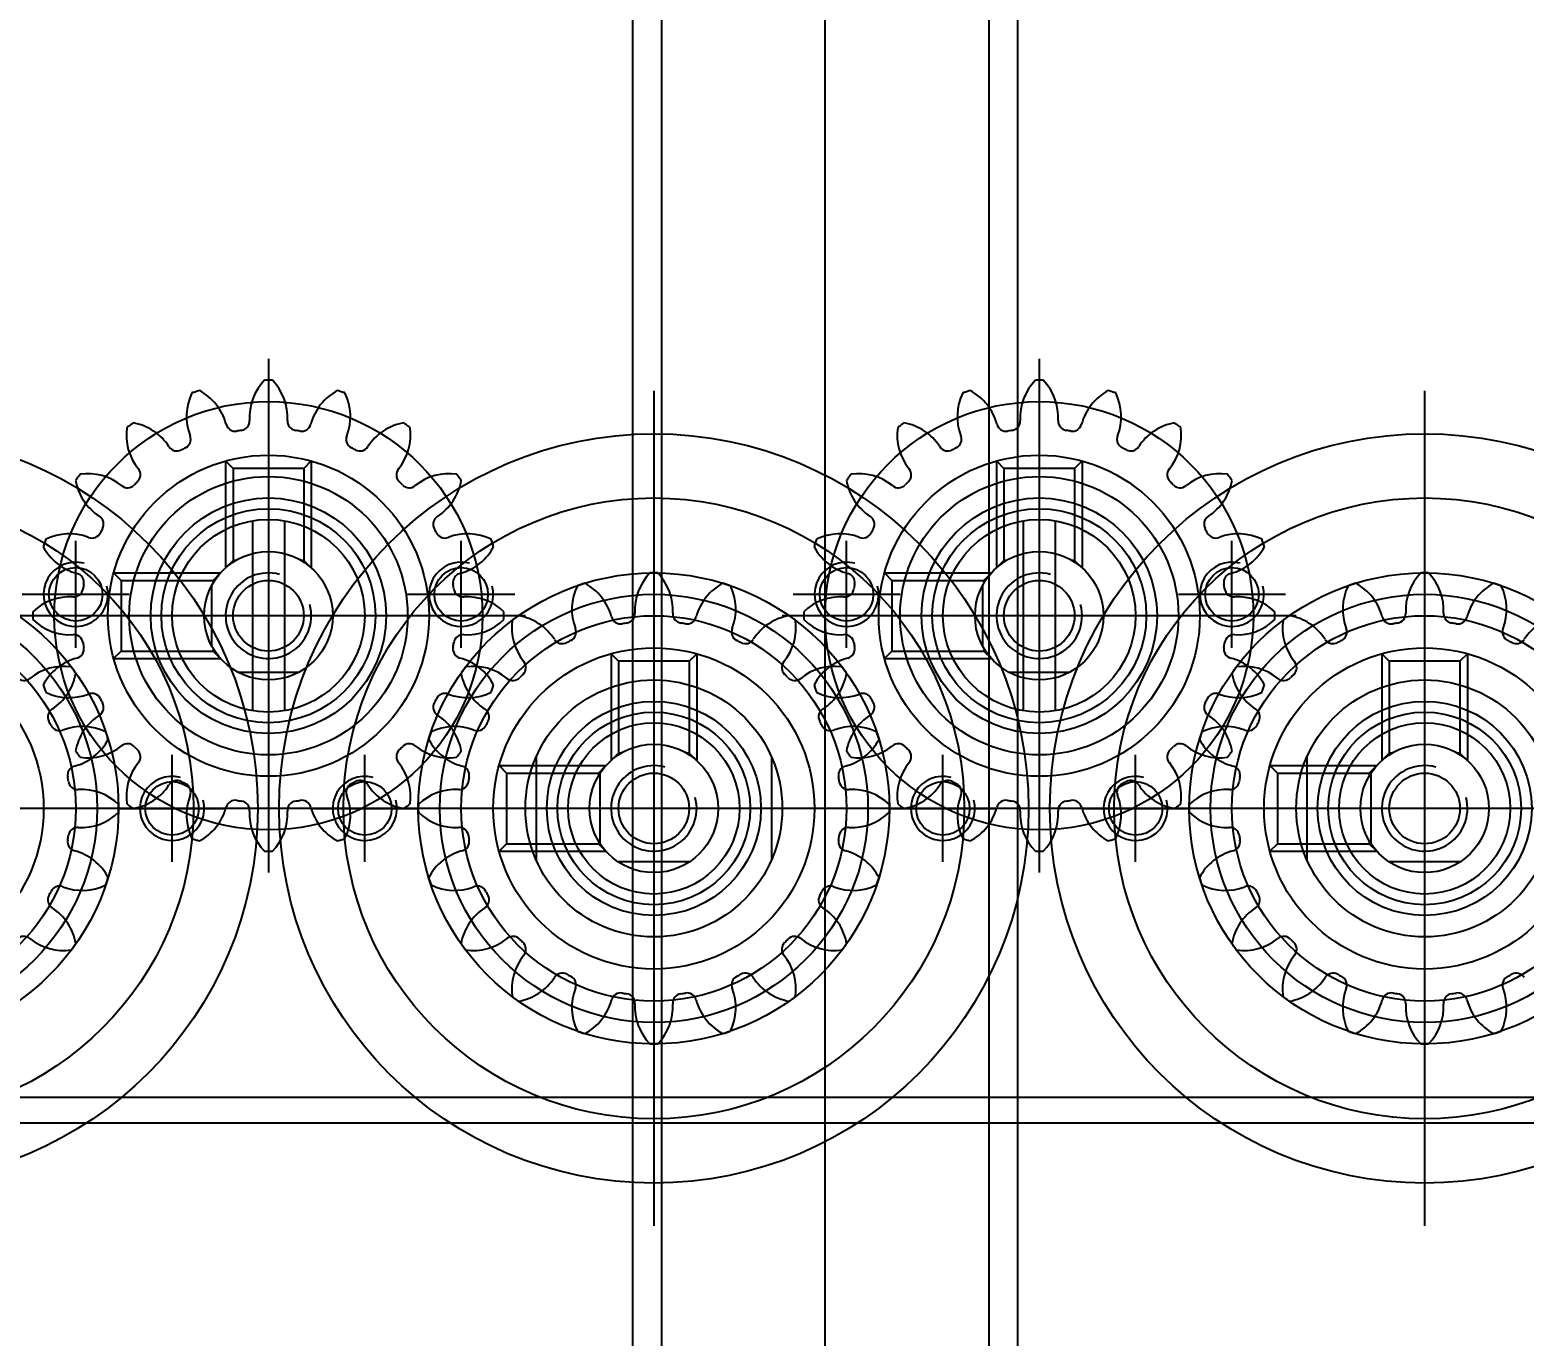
# Model space of a CAD drawing. Header units: inches. Extents: x 0 to 77285, y -118 to 40065.
# Drawn here: x 15428.5 to 15498.3, y 25985.4 to 26046.4 of the extents above; entities that cross this region are included whole.
import ezdxf

# ---------------------------------------------------------------- set-up
doc = ezdxf.new("R2010")
doc.units = ezdxf.units.IN
doc.header["$LTSCALE"] = 5
doc.header["$MEASUREMENT"] = 0
doc.layers.add('A', color=8, linetype='Continuous')
doc.styles.add('SCI', font='')
doc.styles.get('SCI').set_extended_font_data('Gulim')
doc.dimstyles.new('SCH', dxfattribs={"dimtxt": 2.5, "dimasz": 2, "dimexe": 1.25, "dimexo": 0.625, "dimtad": 1, "dimdec": 8, "dimtxsty": 'SCI', "dimcen": 2.5, "dimclrd": 4, "dimclre": 4, "dimclrt": 7, "dimadec": 8, "dimazin": 2, "dimtfac": 1, "dimtdec": 8, "dimtmove": 0, "dimatfit": 3, "dimfxl": 1, "dimarcsym": 0})

# ---------------------------------------------------------------- blocks, each defined once
blk = doc.blocks.new('A$Cc399747e')
at = {"ltscale": 3}
blk.add_line((1817.792, 903.5), (1817.792, 95.5), dxfattribs=at)
for p, q in [((1810.145, 147.5), (1810.145, 869.5)), ((1825.439, 147.5), (1825.439, 869.5)), ((1808.792, 868.147), (1808.792, 148.853)), ((1826.792, 148.853), (1826.792, 868.147)), ((1789.792, 247), (1789.792, 286)), ((1825.792, 247), (1825.792, 286)), ((1627.792, 280), (2635.792, 280)), ((1789.792, 253.5), (1789.792, 279.5)), ((1789.792, 253.5), (1789.792, 279.5)), ((1825.792, 253.5), (1825.792, 279.5)), ((1825.792, 253.5), (1825.792, 279.5)), ((1789.792, 254.5), (1789.792, 278.5)), ((1825.792, 254.5), (1825.792, 278.5)), ((1807.792, 245.5), (1807.792, 269.5)), ((1843.792, 245.5), (1843.792, 269.5)), ((1788.135, 269.001), (1791.449, 269.001)), ((1795.292, 264.102), (1795.292, 268.898)), ((1803.292, 269), (1803.292, 264)), ((1812.292, 269), (1812.292, 264)), ((1820.292, 264.102), (1820.292, 268.898)), ((1824.135, 269.001), (1827.449, 269.001)), ((1831.292, 264.102), (1831.292, 268.898)), ((1839.292, 269), (1839.292, 264)), ((1848.292, 269), (1848.292, 264)), ((1797.021, 268.5), (1792.028, 268.5)), ((1792.378, 268.15), (1792.028, 268.5)), ((1792.293, 268.157), (1792.293, 264.843)), ((1792.378, 268.021), (1792.378, 268.15)), ((1796.671, 268.15), (1792.378, 268.15)), ((1797.021, 268.5), (1796.671, 268.15)), ((1796.671, 264.85), (1796.671, 268.15)), ((1833.021, 268.5), (1828.028, 268.5)), ((1828.378, 268.15), (1828.028, 268.5)), ((1828.293, 268.157), (1828.293, 264.843)), ((1828.378, 268.021), (1828.378, 268.15)), ((1832.671, 268.15), (1828.378, 268.15)), ((1833.021, 268.5), (1832.671, 268.15)), ((1832.671, 264.85), (1832.671, 268.15)), ((1770.292, 266.5), (1809.292, 266.5)), ((1776.792, 266.5), (1802.792, 266.5)), ((1776.792, 266.5), (1802.792, 266.5)), ((1777.792, 266.5), (1801.792, 266.5)), ((1805.792, 266.5), (1800.792, 266.5)), ((1806.292, 266.5), (1845.292, 266.5)), ((1814.792, 266.5), (1809.792, 266.5)), ((1812.792, 266.5), (1838.792, 266.5)), ((1812.792, 266.5), (1838.792, 266.5)), ((1813.792, 266.5), (1837.792, 266.5)), ((1841.792, 266.5), (1836.792, 266.5)), ((1842.292, 266.5), (1881.292, 266.5)), ((1850.792, 266.5), (1845.792, 266.5)), ((1848.792, 266.5), (1874.792, 266.5)), ((1848.792, 266.5), (1874.792, 266.5)), ((1849.792, 266.5), (1873.792, 266.5)), ((1792.378, 264.85), (1792.028, 264.5)), ((1797.021, 264.5), (1792.028, 264.5)), ((1792.378, 264.85), (1792.378, 264.98)), ((1796.671, 264.85), (1792.378, 264.85)), ((1797.021, 264.5), (1796.671, 264.85)), ((1807.792, 250), (1807.792, 265)), ((1828.378, 264.85), (1828.028, 264.5)), ((1833.021, 264.5), (1828.028, 264.5)), ((1828.378, 264.85), (1828.378, 264.98)), ((1832.671, 264.85), (1828.378, 264.85)), ((1833.021, 264.5), (1832.671, 264.85)), ((1843.792, 250), (1843.792, 265)), ((1787.792, 259.272), (1787.792, 264.264)), ((1788.142, 263.914), (1787.792, 264.264)), ((1788.142, 263.914), (1788.271, 263.914)), ((1788.142, 259.622), (1788.142, 263.914)), ((1791.313, 263.914), (1791.442, 263.914)), ((1791.442, 263.914), (1791.792, 264.264)), ((1791.442, 259.622), (1791.442, 263.914)), ((1791.792, 259.272), (1791.792, 264.264)), ((1823.792, 259.272), (1823.792, 264.264)), ((1824.142, 263.914), (1823.792, 264.264)), ((1824.142, 263.914), (1824.271, 263.914)), ((1824.142, 259.622), (1824.142, 263.914)), ((1827.313, 263.914), (1827.442, 263.914)), ((1827.442, 263.914), (1827.792, 264.264)), ((1827.442, 259.622), (1827.442, 263.914)), ((1827.792, 259.272), (1827.792, 264.264)), ((1807.792, 252), (1807.792, 263)), ((1843.792, 252), (1843.792, 263)), ((1807.042, 253.063), (1807.042, 261.937)), ((1808.542, 253.063), (1808.542, 261.937)), ((1843.042, 253.063), (1843.042, 261.937)), ((1844.542, 253.063), (1844.542, 261.937)), ((1787.792, 259.272), (1788.142, 259.622)), ((1788.142, 259.622), (1791.442, 259.622)), ((1791.792, 259.272), (1791.442, 259.622)), ((1809.215, 260.141), (1806.369, 260.141)), ((1823.792, 259.272), (1824.142, 259.622)), ((1824.142, 259.622), (1827.442, 259.622)), ((1827.792, 259.272), (1827.442, 259.622)), ((1845.215, 260.141), (1842.369, 260.141)), ((1798.792, 259), (1798.792, 254)), ((1815.021, 259.5), (1810.028, 259.5)), ((1810.378, 259.15), (1810.028, 259.5)), ((1810.378, 259.021), (1810.378, 259.15)), ((1814.671, 259.15), (1810.378, 259.15)), ((1810.433, 258.923), (1810.433, 256.077)), ((1815.021, 259.5), (1814.671, 259.15)), ((1814.671, 255.85), (1814.671, 259.15)), ((1816.792, 259), (1816.792, 254)), ((1834.792, 259), (1834.792, 254)), ((1851.021, 259.5), (1846.028, 259.5)), ((1846.378, 259.15), (1846.028, 259.5)), ((1846.378, 259.021), (1846.378, 259.15)), ((1850.671, 259.15), (1846.378, 259.15)), ((1846.433, 258.923), (1846.433, 256.077)), ((1851.021, 259.5), (1850.671, 259.15)), ((1850.671, 255.85), (1850.671, 259.15)), ((1852.792, 259), (1852.792, 254)), ((1795.792, 257.5), (1819.792, 257.5)), ((1800.292, 257.5), (1815.292, 257.5)), ((1802.292, 257.5), (1813.292, 257.5)), ((1831.792, 257.5), (1855.792, 257.5)), ((1836.292, 257.5), (1851.292, 257.5)), ((1838.292, 257.5), (1849.292, 257.5)), ((1801.292, 256.5), (1796.292, 256.5)), ((1819.292, 256.5), (1814.292, 256.5)), ((1837.292, 256.5), (1832.292, 256.5)), ((1855.292, 256.5), (1850.292, 256.5)), ((1810.378, 255.85), (1810.028, 255.5)), ((1815.021, 255.5), (1810.028, 255.5)), ((1810.378, 255.85), (1810.378, 255.98)), ((1814.671, 255.85), (1810.378, 255.85)), ((1815.021, 255.5), (1814.671, 255.85)), ((1846.378, 255.85), (1846.028, 255.5)), ((1851.021, 255.5), (1846.028, 255.5)), ((1846.378, 255.85), (1846.378, 255.98)), ((1850.671, 255.85), (1846.378, 255.85)), ((1851.021, 255.5), (1850.671, 255.85)), ((1805.792, 250.272), (1805.792, 255.264)), ((1806.142, 254.914), (1805.792, 255.264)), ((1806.142, 254.914), (1806.271, 254.914)), ((1806.142, 250.622), (1806.142, 254.914)), ((1809.313, 254.914), (1809.442, 254.914)), ((1809.442, 254.914), (1809.792, 255.264)), ((1809.442, 250.622), (1809.442, 254.914)), ((1809.792, 250.272), (1809.792, 255.264)), ((1841.792, 250.272), (1841.792, 255.264)), ((1842.142, 254.914), (1841.792, 255.264)), ((1842.142, 254.914), (1842.271, 254.914)), ((1842.142, 250.622), (1842.142, 254.914)), ((1845.313, 254.914), (1845.442, 254.914)), ((1845.442, 254.914), (1845.792, 255.264)), ((1845.442, 250.622), (1845.442, 254.914)), ((1845.792, 250.272), (1845.792, 255.264)), ((1805.792, 250.272), (1806.142, 250.622)), ((1806.142, 250.622), (1809.442, 250.622)), ((1809.792, 250.272), (1809.442, 250.622)), ((1841.792, 250.272), (1842.142, 250.622)), ((1842.142, 250.622), (1845.442, 250.622)), ((1845.792, 250.272), (1845.442, 250.622))]:
    blk.add_line(p, q)
at = {"ltscale": 4}
for p, q in [((1627.792, 281.2), (2635.792, 281.2)), ((1627.792, 280), (2635.792, 280))]:
    blk.add_line(p, q, dxfattribs=at)
for centre, radius in [((1789.792, 266.5), 17.5), ((1825.792, 266.5), 17.5), ((1861.792, 266.5), 17.5), ((1789.792, 266.5), 14.5), ((1825.792, 266.5), 14.5), ((1861.792, 266.5), 14.5), ((1789.792, 266.5), 11), ((1825.792, 266.5), 11), ((1861.792, 266.5), 11), ((1789.792, 266.5), 10), ((1825.792, 266.5), 10), ((1861.792, 266.5), 10), ((1789.792, 266.5), 9), ((1825.792, 266.5), 9), ((1861.792, 266.5), 9), ((1789.792, 266.5), 7.5), ((1825.792, 266.5), 7.5), ((1861.792, 266.5), 7.5), ((1789.792, 266.5), 6), ((1825.792, 266.5), 6), ((1789.792, 266.5), 5), ((1825.792, 266.5), 5), ((1789.792, 266.5), 4.5), ((1825.792, 266.5), 4.5), ((1789.792, 266.5), 4), ((1825.792, 266.5), 4), ((1789.792, 266.5), 3), ((1789.792, 266.5), 3), ((1825.792, 266.5), 3), ((1825.792, 266.5), 3), ((1789.792, 266.5), 1.65), ((1825.792, 266.5), 1.65), ((1807.792, 257.5), 10), ((1803.292, 266.5), 1.25), ((1812.292, 266.5), 1.25), ((1843.792, 257.5), 10), ((1839.292, 266.5), 1.25), ((1848.292, 266.5), 1.25), ((1807.792, 257.5), 7.5), ((1843.792, 257.5), 7.5), ((1807.792, 257.5), 6.5), ((1843.792, 257.5), 6.5), ((1807.792, 257.5), 5.5), ((1807.792, 257.5), 5), ((1843.792, 257.5), 5.5), ((1843.792, 257.5), 5), ((1807.792, 257.5), 4.5), ((1807.792, 257.5), 4.5), ((1843.792, 257.5), 4.5), ((1843.792, 257.5), 4.5), ((1807.792, 257.5), 3), ((1807.792, 257.5), 3), ((1843.792, 257.5), 3), ((1843.792, 257.5), 3), ((1807.792, 257.5), 1.65), ((1843.792, 257.5), 1.65), ((1798.792, 256.5), 1.25), ((1816.792, 256.5), 1.25), ((1834.792, 256.5), 1.25), ((1852.792, 256.5), 1.25)]:
    blk.add_circle(centre, radius)
for centre, radius, start, end in [((1791.404, 275.758), 2.5, 135.86546, 183.15785), ((1789.792, 266.5), 11, 90, 90.94936), ((1789.792, 266.5), 11, 89.05064, 90), ((1788.18, 275.758), 2.5, 356.84215, 44.13454), ((1827.404, 275.758), 2.5, 135.86546, 183.15785), ((1825.792, 266.5), 11, 90, 90.94936), ((1825.792, 266.5), 11, 89.05064, 90), ((1824.18, 275.758), 2.5, 356.84215, 44.13454), ((1788.464, 275.803), 2.5, 153.86546, 201.15785), ((1789.792, 266.5), 11, 108, 108.94936), ((1789.792, 266.5), 11, 107.05064, 108), ((1785.398, 274.807), 2.5, 14.84215, 62.13454), ((1794.186, 274.807), 2.5, 117.86546, 165.15785), ((1789.792, 266.5), 11, 72, 72.94936), ((1789.792, 266.5), 11, 71.05064, 72), ((1791.12, 275.803), 2.5, 338.84215, 26.13454), ((1824.464, 275.803), 2.5, 153.86546, 201.15785), ((1825.792, 266.5), 11, 108, 108.94936), ((1825.792, 266.5), 11, 107.05064, 108), ((1821.398, 274.807), 2.5, 14.84215, 62.13454), ((1830.186, 274.807), 2.5, 117.86546, 165.15785), ((1825.792, 266.5), 11, 72, 72.94936), ((1825.792, 266.5), 11, 71.05064, 72), ((1827.12, 275.803), 2.5, 338.84215, 26.13454), ((1788.242, 275.56), 0.442, 194.84215, 279.71096), ((1789.792, 266.5), 8.75, 99, 99.71096), ((1789.792, 266.5), 8.75, 98.28904, 99), ((1788.467, 275.596), 0.442, 278.28904, 3.15785), ((1791.117, 275.596), 0.442, 176.84215, 261.71096), ((1789.792, 266.5), 8.75, 81, 81.71096), ((1789.792, 266.5), 8.75, 80.28904, 81), ((1791.343, 275.56), 0.442, 260.28904, 345.15785), ((1796.538, 273.042), 2.5, 99.86546, 147.15785), ((1793.929, 274.937), 2.5, 320.84215, 8.13454), ((1789.792, 266.5), 11, 54, 54.94936), ((1789.792, 266.5), 11, 53.05064, 54), ((1821.655, 274.937), 2.5, 171.86546, 219.15785), ((1825.792, 266.5), 11, 126, 126.94936), ((1825.792, 266.5), 11, 125.05064, 126), ((1819.046, 273.042), 2.5, 32.84215, 80.13454), ((1824.242, 275.56), 0.442, 194.84215, 279.71096), ((1825.792, 266.5), 8.75, 99, 99.71096), ((1825.792, 266.5), 8.75, 98.28904, 99), ((1824.467, 275.596), 0.442, 278.28904, 3.15785), ((1827.117, 275.596), 0.442, 176.84215, 261.71096), ((1825.792, 266.5), 8.75, 81, 81.71096), ((1825.792, 266.5), 8.75, 80.28904, 81), ((1827.343, 275.56), 0.442, 260.28904, 345.15785), ((1832.538, 273.042), 2.5, 99.86546, 147.15785), ((1829.929, 274.937), 2.5, 320.84215, 8.13454), ((1825.792, 266.5), 11, 54, 54.94936), ((1825.792, 266.5), 11, 53.05064, 54), ((1785.518, 274.637), 0.442, 212.84215, 297.71096), ((1789.792, 266.5), 8.75, 117, 117.71096), ((1789.792, 266.5), 8.75, 116.28904, 117), ((1785.721, 274.741), 0.442, 296.28904, 21.15785), ((1793.863, 274.741), 0.442, 158.84215, 243.71096), ((1789.792, 266.5), 8.75, 63, 63.71096), ((1789.792, 266.5), 8.75, 62.28904, 63), ((1794.066, 274.637), 0.442, 242.28904, 327.15785), ((1821.518, 274.637), 0.442, 212.84215, 297.71096), ((1825.792, 266.5), 8.75, 117, 117.71096), ((1825.792, 266.5), 8.75, 116.28904, 117), ((1821.721, 274.741), 0.442, 296.28904, 21.15785), ((1829.863, 274.741), 0.442, 158.84215, 243.71096), ((1825.792, 266.5), 8.75, 63, 63.71096), ((1825.792, 266.5), 8.75, 62.28904, 63), ((1830.066, 274.637), 0.442, 242.28904, 327.15785), ((1796.21, 273.08), 0.442, 140.84215, 225.71096), ((1798.229, 270.637), 2.5, 81.86546, 129.15785), ((1789.792, 266.5), 11, 36, 36.94936), ((1789.792, 266.5), 11, 35.05064, 36), ((1825.792, 266.5), 11, 144, 144.94936), ((1825.792, 266.5), 11, 143.05064, 144), ((1817.355, 270.637), 2.5, 50.84215, 98.13454), ((1819.374, 273.08), 0.442, 314.28904, 39.15785), ((1832.21, 273.08), 0.442, 140.84215, 225.71096), ((1834.229, 270.637), 2.5, 81.86546, 129.15785), ((1825.792, 266.5), 11, 36, 36.94936), ((1825.792, 266.5), 11, 35.05064, 36), ((1861.792, 266.5), 11, 144, 144.94936), ((1861.792, 266.5), 11, 143.05064, 144), ((1853.355, 270.637), 2.5, 50.84215, 98.13454), ((1789.792, 266.5), 8.75, 45, 45.71096), ((1789.792, 266.5), 8.75, 44.28904, 45), ((1796.372, 272.918), 0.442, 224.28904, 309.15785), ((1796.334, 273.246), 2.5, 302.84215, 350.13454), ((1819.25, 273.246), 2.5, 189.86546, 237.15785), ((1819.213, 272.918), 0.442, 230.84215, 315.71096), ((1825.792, 266.5), 8.75, 135, 135.71096), ((1825.792, 266.5), 8.75, 134.28904, 135), ((1825.792, 266.5), 8.75, 45, 45.71096), ((1825.792, 266.5), 8.75, 44.28904, 45), ((1832.372, 272.918), 0.442, 224.28904, 309.15785), ((1832.334, 273.246), 2.5, 302.84215, 350.13454), ((1855.25, 273.246), 2.5, 189.86546, 237.15785), ((1855.213, 272.918), 0.442, 230.84215, 315.71096), ((1797.929, 270.774), 0.442, 122.84215, 207.71096), ((1817.655, 270.774), 0.442, 332.28904, 57.15785), ((1833.929, 270.774), 0.442, 122.84215, 207.71096), ((1853.655, 270.774), 0.442, 332.28904, 57.15785), ((1789.792, 266.5), 8.75, 27, 27.71096), ((1789.792, 266.5), 8.75, 26.28904, 27), ((1798.033, 270.571), 0.442, 206.28904, 291.15785), ((1799.095, 267.828), 2.5, 63.86546, 111.15785), ((1816.489, 267.828), 2.5, 68.84215, 116.13454), ((1817.551, 270.571), 0.442, 248.84215, 333.71096), ((1825.792, 266.5), 8.75, 153, 153.71096), ((1825.792, 266.5), 8.75, 152.28904, 153), ((1825.792, 266.5), 8.75, 27, 27.71096), ((1825.792, 266.5), 8.75, 26.28904, 27), ((1834.033, 270.571), 0.442, 206.28904, 291.15785), ((1835.095, 267.828), 2.5, 63.86546, 111.15785), ((1852.489, 267.828), 2.5, 68.84215, 116.13454), ((1853.551, 270.571), 0.442, 248.84215, 333.71096), ((1861.792, 266.5), 8.75, 153, 153.71096), ((1861.792, 266.5), 8.75, 152.28904, 153), ((1798.098, 270.894), 2.5, 284.84215, 332.13454), ((1789.792, 266.5), 11, 18, 18.94936), ((1789.792, 266.5), 11, 17.05064, 18), ((1825.792, 266.5), 11, 162, 162.94936), ((1817.486, 270.894), 2.5, 207.86546, 255.15785), ((1825.792, 266.5), 11, 161.05064, 162), ((1834.098, 270.894), 2.5, 284.84215, 332.13454), ((1825.792, 266.5), 11, 18, 18.94936), ((1825.792, 266.5), 11, 17.05064, 18), ((1861.792, 266.5), 11, 162, 162.94936), ((1853.486, 270.894), 2.5, 207.86546, 255.15785), ((1861.792, 266.5), 11, 161.05064, 162), ((1789.792, 266.5), 2, 255, 195), ((1798.852, 268.051), 0.442, 104.84215, 189.71096), ((1803.292, 266.5), 1.5, 255, 195), ((1807.792, 257.5), 11, 107.05064, 108), ((1803.398, 265.807), 2.5, 14.84215, 62.13454), ((1809.404, 266.758), 2.5, 135.86546, 183.15785), ((1807.792, 257.5), 11, 90, 90.94936), ((1807.792, 257.5), 11, 89.05064, 90), ((1806.18, 266.758), 2.5, 356.84215, 44.13454), ((1812.186, 265.807), 2.5, 117.86546, 165.15785), ((1812.292, 266.5), 1.5, 255, 195), ((1807.792, 257.5), 11, 72, 72.94936), ((1816.732, 268.051), 0.442, 350.28904, 75.15785), ((1825.792, 266.5), 2, 255, 195), ((1834.852, 268.051), 0.442, 104.84215, 189.71096), ((1839.292, 266.5), 1.5, 255, 195), ((1843.792, 257.5), 11, 107.05064, 108), ((1839.398, 265.807), 2.5, 14.84215, 62.13454), ((1845.404, 266.758), 2.5, 135.86546, 183.15785), ((1843.792, 257.5), 11, 90, 90.94936), ((1843.792, 257.5), 11, 89.05064, 90), ((1842.18, 266.758), 2.5, 356.84215, 44.13454), ((1848.186, 265.807), 2.5, 117.86546, 165.15785), ((1848.292, 266.5), 1.5, 255, 195), ((1843.792, 257.5), 11, 72, 72.94936), ((1852.732, 268.051), 0.442, 350.28904, 75.15785), ((1789.792, 266.5), 8.75, 9, 9.71096), ((1789.792, 266.5), 8.75, 8.28904, 9), ((1798.888, 267.825), 0.442, 188.28904, 273.15785), ((1799.05, 264.888), 2.5, 45.86546, 93.15785), ((1806.464, 266.803), 2.5, 153.86546, 201.15785), ((1807.792, 257.5), 11, 108, 108.94936), ((1807.792, 257.5), 11, 71.05064, 72), ((1809.12, 266.803), 2.5, 338.84215, 26.13454), ((1816.534, 264.888), 2.5, 86.84215, 134.13454), ((1816.697, 267.825), 0.442, 266.84215, 351.71096), ((1825.792, 266.5), 8.75, 171, 171.71096), ((1825.792, 266.5), 8.75, 170.28904, 171), ((1825.792, 266.5), 8.75, 9, 9.71096), ((1825.792, 266.5), 8.75, 8.28904, 9), ((1834.888, 267.825), 0.442, 188.28904, 273.15785), ((1835.05, 264.888), 2.5, 45.86546, 93.15785), ((1842.464, 266.803), 2.5, 153.86546, 201.15785), ((1843.792, 257.5), 11, 108, 108.94936), ((1843.792, 257.5), 11, 71.05064, 72), ((1845.12, 266.803), 2.5, 338.84215, 26.13454), ((1852.534, 264.888), 2.5, 86.84215, 134.13454), ((1852.697, 267.825), 0.442, 266.84215, 351.71096), ((1861.792, 266.5), 8.75, 171, 171.71096), ((1861.792, 266.5), 8.75, 170.28904, 171), ((1789.792, 266.5), 11, 360, 0.94936), ((1806.467, 266.596), 0.442, 278.28904, 3.15785), ((1809.117, 266.596), 0.442, 176.84215, 261.71096), ((1825.792, 266.5), 11, 179.05064, 180), ((1825.792, 266.5), 11, 360, 0.94936), ((1842.467, 266.596), 0.442, 278.28904, 3.15785), ((1845.117, 266.596), 0.442, 176.84215, 261.71096), ((1861.792, 266.5), 11, 179.05064, 180), ((1799.05, 268.112), 2.5, 266.84215, 314.13454), ((1789.792, 266.5), 11, 359.05064, 0), ((1803.655, 265.937), 2.5, 171.86546, 219.15785), ((1807.792, 257.5), 11, 126, 126.94936), ((1807.792, 257.5), 11, 125.05064, 126), ((1801.046, 264.042), 2.5, 32.84215, 80.13454), ((1803.721, 265.741), 0.442, 296.28904, 21.15785), ((1806.242, 266.56), 0.442, 194.84215, 279.71096), ((1807.792, 257.5), 8.75, 99, 99.71096), ((1807.792, 257.5), 8.75, 98.28904, 99), ((1807.792, 257.5), 8.75, 81, 81.71096), ((1807.792, 257.5), 8.75, 80.28904, 81), ((1809.343, 266.56), 0.442, 260.28904, 345.15785), ((1811.863, 265.741), 0.442, 158.84215, 243.71096), ((1814.538, 264.042), 2.5, 99.86546, 147.15785), ((1811.929, 265.937), 2.5, 320.84215, 8.13454), ((1807.792, 257.5), 11, 54, 54.94936), ((1807.792, 257.5), 11, 53.05064, 54), ((1825.792, 266.5), 11, 180, 180.94936), ((1816.534, 268.112), 2.5, 225.86546, 273.15785), ((1835.05, 268.112), 2.5, 266.84215, 314.13454), ((1825.792, 266.5), 11, 359.05064, 0), ((1839.655, 265.937), 2.5, 171.86546, 219.15785), ((1843.792, 257.5), 11, 126, 126.94936), ((1843.792, 257.5), 11, 125.05064, 126), ((1837.046, 264.042), 2.5, 32.84215, 80.13454), ((1839.721, 265.741), 0.442, 296.28904, 21.15785), ((1842.242, 266.56), 0.442, 194.84215, 279.71096), ((1843.792, 257.5), 8.75, 99, 99.71096), ((1843.792, 257.5), 8.75, 98.28904, 99), ((1843.792, 257.5), 8.75, 81, 81.71096), ((1843.792, 257.5), 8.75, 80.28904, 81), ((1845.343, 266.56), 0.442, 260.28904, 345.15785), ((1847.863, 265.741), 0.442, 158.84215, 243.71096), ((1850.538, 264.042), 2.5, 99.86546, 147.15785), ((1847.929, 265.937), 2.5, 320.84215, 8.13454), ((1843.792, 257.5), 11, 54, 54.94936), ((1843.792, 257.5), 11, 53.05064, 54), ((1861.792, 266.5), 11, 180, 180.94936), ((1852.534, 268.112), 2.5, 225.86546, 273.15785), ((1789.792, 266.5), 8.75, 351, 351.71096), ((1798.888, 265.175), 0.442, 86.84215, 171.71096), ((1803.518, 265.637), 0.442, 212.84215, 297.71096), ((1807.792, 257.5), 8.75, 117, 117.71096), ((1807.792, 257.5), 8.75, 116.28904, 117), ((1807.792, 257.5), 8.75, 63, 63.71096), ((1807.792, 257.5), 8.75, 62.28904, 63), ((1812.066, 265.637), 0.442, 242.28904, 327.15785), ((1816.697, 265.175), 0.442, 8.28904, 93.15785), ((1825.792, 266.5), 8.75, 188.28904, 189), ((1825.792, 266.5), 8.75, 351, 351.71096), ((1834.888, 265.175), 0.442, 86.84215, 171.71096), ((1839.518, 265.637), 0.442, 212.84215, 297.71096), ((1843.792, 257.5), 8.75, 117, 117.71096), ((1843.792, 257.5), 8.75, 116.28904, 117), ((1843.792, 257.5), 8.75, 63, 63.71096), ((1843.792, 257.5), 8.75, 62.28904, 63), ((1848.066, 265.637), 0.442, 242.28904, 327.15785), ((1852.697, 265.175), 0.442, 8.28904, 93.15785), ((1861.792, 266.5), 8.75, 188.28904, 189), ((1798.852, 264.95), 0.442, 170.28904, 255.15785), ((1789.792, 266.5), 8.75, 350.28904, 351), ((1798.098, 262.106), 2.5, 27.86546, 75.15785), ((1817.486, 262.106), 2.5, 104.84215, 152.13454), ((1816.732, 264.95), 0.442, 284.84215, 9.71096), ((1825.792, 266.5), 8.75, 189, 189.71096), ((1834.852, 264.95), 0.442, 170.28904, 255.15785), ((1825.792, 266.5), 8.75, 350.28904, 351), ((1834.098, 262.106), 2.5, 27.86546, 75.15785), ((1853.486, 262.106), 2.5, 104.84215, 152.13454), ((1852.732, 264.95), 0.442, 284.84215, 9.71096), ((1861.792, 266.5), 8.75, 189, 189.71096), ((1807.792, 257.5), 11, 144, 144.94936), ((1801.25, 264.246), 2.5, 189.86546, 237.15785), ((1807.792, 257.5), 11, 143.05064, 144), ((1799.355, 261.637), 2.5, 50.84215, 98.13454), ((1801.374, 264.08), 0.442, 314.28904, 39.15785), ((1814.21, 264.08), 0.442, 140.84215, 225.71096), ((1816.229, 261.637), 2.5, 81.86546, 129.15785), ((1814.334, 264.246), 2.5, 302.84215, 350.13454), ((1807.792, 257.5), 11, 36, 36.94936), ((1807.792, 257.5), 11, 35.05064, 36), ((1843.792, 257.5), 11, 144, 144.94936), ((1837.25, 264.246), 2.5, 189.86546, 237.15785), ((1843.792, 257.5), 11, 143.05064, 144), ((1835.355, 261.637), 2.5, 50.84215, 98.13454), ((1837.374, 264.08), 0.442, 314.28904, 39.15785), ((1850.21, 264.08), 0.442, 140.84215, 225.71096), ((1852.229, 261.637), 2.5, 81.86546, 129.15785), ((1850.334, 264.246), 2.5, 302.84215, 350.13454), ((1843.792, 257.5), 11, 36, 36.94936), ((1843.792, 257.5), 11, 35.05064, 36), ((1789.792, 266.5), 11, 341.05064, 342), ((1789.792, 266.5), 11, 342, 342.94936), ((1801.213, 263.918), 0.442, 230.84215, 315.71096), ((1807.792, 257.5), 8.75, 135, 135.71096), ((1807.792, 257.5), 8.75, 134.28904, 135), ((1807.792, 257.5), 8.75, 45, 45.71096), ((1807.792, 257.5), 8.75, 44.28904, 45), ((1814.372, 263.918), 0.442, 224.28904, 309.15785), ((1825.792, 266.5), 11, 197.05064, 198), ((1825.792, 266.5), 11, 198, 198.94936), ((1825.792, 266.5), 11, 341.05064, 342), ((1825.792, 266.5), 11, 342, 342.94936), ((1837.213, 263.918), 0.442, 230.84215, 315.71096), ((1843.792, 257.5), 8.75, 135, 135.71096), ((1843.792, 257.5), 8.75, 134.28904, 135), ((1843.792, 257.5), 8.75, 45, 45.71096), ((1843.792, 257.5), 8.75, 44.28904, 45), ((1850.372, 263.918), 0.442, 224.28904, 309.15785), ((1861.792, 266.5), 11, 197.05064, 198), ((1861.792, 266.5), 11, 198, 198.94936), ((1797.929, 262.226), 0.442, 152.28904, 237.15785), ((1789.792, 266.5), 8.75, 332.28904, 333), ((1789.792, 266.5), 8.75, 333, 333.71096), ((1798.033, 262.429), 0.442, 68.84215, 153.71096), ((1799.095, 265.172), 2.5, 248.84215, 296.13454), ((1816.489, 265.172), 2.5, 243.86546, 291.15785), ((1817.551, 262.429), 0.442, 26.28904, 111.15785), ((1817.655, 262.226), 0.442, 302.84215, 27.71096), ((1825.792, 266.5), 8.75, 206.28904, 207), ((1825.792, 266.5), 8.75, 207, 207.71096), ((1833.929, 262.226), 0.442, 152.28904, 237.15785), ((1825.792, 266.5), 8.75, 332.28904, 333), ((1825.792, 266.5), 8.75, 333, 333.71096), ((1834.033, 262.429), 0.442, 68.84215, 153.71096), ((1835.095, 265.172), 2.5, 248.84215, 296.13454), ((1852.489, 265.172), 2.5, 243.86546, 291.15785), ((1853.551, 262.429), 0.442, 26.28904, 111.15785), ((1853.655, 262.226), 0.442, 302.84215, 27.71096), ((1861.792, 266.5), 8.75, 206.28904, 207), ((1861.792, 266.5), 8.75, 207, 207.71096), ((1796.334, 259.754), 2.5, 9.86546, 57.15785), ((1799.655, 261.774), 0.442, 332.28904, 57.15785), ((1815.929, 261.774), 0.442, 122.84215, 207.71096), ((1819.25, 259.754), 2.5, 122.84215, 170.13454), ((1832.334, 259.754), 2.5, 9.86546, 57.15785), ((1835.655, 261.774), 0.442, 332.28904, 57.15785), ((1851.929, 261.774), 0.442, 122.84215, 207.71096), ((1855.25, 259.754), 2.5, 122.84215, 170.13454), ((1807.792, 257.5), 11, 161.05064, 162), ((1798.489, 258.828), 2.5, 68.84215, 116.13454), ((1799.551, 261.571), 0.442, 248.84215, 333.71096), ((1807.792, 257.5), 8.75, 153, 153.71096), ((1807.792, 257.5), 8.75, 152.28904, 153), ((1807.792, 257.5), 8.75, 27, 27.71096), ((1807.792, 257.5), 8.75, 26.28904, 27), ((1816.033, 261.571), 0.442, 206.28904, 291.15785), ((1817.095, 258.828), 2.5, 63.86546, 111.15785), ((1807.792, 257.5), 11, 18, 18.94936), ((1843.792, 257.5), 11, 161.05064, 162), ((1834.489, 258.828), 2.5, 68.84215, 116.13454), ((1835.551, 261.571), 0.442, 248.84215, 333.71096), ((1843.792, 257.5), 8.75, 153, 153.71096), ((1843.792, 257.5), 8.75, 152.28904, 153), ((1843.792, 257.5), 8.75, 27, 27.71096), ((1843.792, 257.5), 8.75, 26.28904, 27), ((1852.033, 261.571), 0.442, 206.28904, 291.15785), ((1853.095, 258.828), 2.5, 63.86546, 111.15785), ((1843.792, 257.5), 11, 18, 18.94936), ((1789.792, 266.5), 8.75, 314.28904, 315), ((1789.792, 266.5), 8.75, 315, 315.71096), ((1796.372, 260.082), 0.442, 50.84215, 135.71096), ((1798.229, 262.363), 2.5, 230.84215, 278.13454), ((1807.792, 257.5), 11, 162, 162.94936), ((1799.486, 261.894), 2.5, 207.86546, 255.15785), ((1816.098, 261.894), 2.5, 284.84215, 332.13454), ((1817.355, 262.363), 2.5, 261.86546, 309.15785), ((1807.792, 257.5), 11, 17.05064, 18), ((1819.213, 260.082), 0.442, 44.28904, 129.15785), ((1825.792, 266.5), 8.75, 224.28904, 225), ((1825.792, 266.5), 8.75, 225, 225.71096), ((1825.792, 266.5), 8.75, 314.28904, 315), ((1825.792, 266.5), 8.75, 315, 315.71096), ((1832.372, 260.082), 0.442, 50.84215, 135.71096), ((1834.229, 262.363), 2.5, 230.84215, 278.13454), ((1843.792, 257.5), 11, 162, 162.94936), ((1835.486, 261.894), 2.5, 207.86546, 255.15785), ((1852.098, 261.894), 2.5, 284.84215, 332.13454), ((1853.355, 262.363), 2.5, 261.86546, 309.15785), ((1843.792, 257.5), 11, 17.05064, 18), ((1855.213, 260.082), 0.442, 44.28904, 129.15785), ((1796.21, 259.921), 0.442, 134.28904, 219.15785), ((1793.929, 258.063), 2.5, 351.86546, 39.15785), ((1789.792, 266.5), 11, 323.05064, 324), ((1789.792, 266.5), 11, 324, 324.94936), ((1825.792, 266.5), 11, 215.05064, 216), ((1825.792, 266.5), 11, 216, 216.94936), ((1821.655, 258.063), 2.5, 140.84215, 188.13454), ((1819.374, 259.921), 0.442, 320.84215, 45.71096), ((1832.21, 259.921), 0.442, 134.28904, 219.15785), ((1829.929, 258.063), 2.5, 351.86546, 39.15785), ((1825.792, 266.5), 11, 323.05064, 324), ((1825.792, 266.5), 11, 324, 324.94936), ((1861.792, 266.5), 11, 215.05064, 216), ((1861.792, 266.5), 11, 216, 216.94936), ((1798.732, 259.051), 0.442, 350.28904, 75.15785), ((1807.792, 257.5), 8.75, 170.28904, 171), ((1807.792, 257.5), 2, 255, 195), ((1816.852, 259.051), 0.442, 104.84215, 189.71096), ((1807.792, 257.5), 8.75, 9, 9.71096), ((1834.732, 259.051), 0.442, 350.28904, 75.15785), ((1843.792, 257.5), 8.75, 170.28904, 171), ((1843.792, 257.5), 2, 255, 195), ((1852.852, 259.051), 0.442, 104.84215, 189.71096), ((1843.792, 257.5), 8.75, 9, 9.71096), ((1783.046, 259.958), 2.5, 279.86546, 327.15785), ((1785.518, 258.363), 0.442, 62.28904, 147.15785), ((1789.792, 266.5), 8.75, 242.28904, 243), ((1789.792, 266.5), 8.75, 243, 243.71096), ((1785.721, 258.259), 0.442, 338.84215, 63.71096), ((1793.863, 258.259), 0.442, 116.28904, 201.15785), ((1789.792, 266.5), 8.75, 296.28904, 297), ((1789.792, 266.5), 8.75, 297, 297.71096), ((1794.066, 258.363), 0.442, 32.84215, 117.71096), ((1796.538, 259.958), 2.5, 212.84215, 260.13454), ((1798.534, 255.888), 2.5, 86.84215, 134.13454), ((1798.697, 258.825), 0.442, 266.84215, 351.71096), ((1807.792, 257.5), 8.75, 171, 171.71096), ((1807.792, 257.5), 8.75, 8.28904, 9), ((1816.888, 258.825), 0.442, 188.28904, 273.15785), ((1817.05, 255.888), 2.5, 45.86546, 93.15785), ((1819.046, 259.958), 2.5, 279.86546, 327.15785), ((1821.518, 258.363), 0.442, 62.28904, 147.15785), ((1825.792, 266.5), 8.75, 242.28904, 243), ((1825.792, 266.5), 8.75, 243, 243.71096), ((1821.721, 258.259), 0.442, 338.84215, 63.71096), ((1829.863, 258.259), 0.442, 116.28904, 201.15785), ((1825.792, 266.5), 8.75, 296.28904, 297), ((1825.792, 266.5), 8.75, 297, 297.71096), ((1830.066, 258.363), 0.442, 32.84215, 117.71096), ((1832.538, 259.958), 2.5, 212.84215, 260.13454), ((1834.534, 255.888), 2.5, 86.84215, 134.13454), ((1834.697, 258.825), 0.442, 266.84215, 351.71096), ((1843.792, 257.5), 8.75, 171, 171.71096), ((1843.792, 257.5), 8.75, 8.28904, 9), ((1852.888, 258.825), 0.442, 188.28904, 273.15785), ((1853.05, 255.888), 2.5, 45.86546, 93.15785), ((1788.464, 257.197), 2.5, 158.84215, 206.13454), ((1785.398, 258.194), 2.5, 297.86546, 345.15785), ((1788.242, 257.44), 0.442, 80.28904, 165.15785), ((1789.792, 266.5), 8.75, 260.28904, 261), ((1789.792, 266.5), 8.75, 261, 261.71096), ((1788.467, 257.405), 0.442, 356.84215, 81.71096), ((1791.117, 257.405), 0.442, 98.28904, 183.15785), ((1789.792, 266.5), 8.75, 278.28904, 279), ((1789.792, 266.5), 8.75, 279, 279.71096), ((1791.343, 257.44), 0.442, 14.84215, 99.71096), ((1794.186, 258.194), 2.5, 194.84215, 242.13454), ((1791.12, 257.197), 2.5, 333.86546, 21.15785), ((1789.792, 266.5), 11, 305.05064, 306), ((1789.792, 266.5), 11, 306, 306.94936), ((1807.792, 257.5), 11, 179.05064, 180), ((1798.792, 256.5), 1.5, 255, 195), ((1816.792, 256.5), 1.5, 255, 195), ((1807.792, 257.5), 11, 360, 0.94936), ((1825.792, 266.5), 11, 233.05064, 234), ((1825.792, 266.5), 11, 234, 234.94936), ((1824.464, 257.197), 2.5, 158.84215, 206.13454), ((1821.398, 258.194), 2.5, 297.86546, 345.15785), ((1824.242, 257.44), 0.442, 80.28904, 165.15785), ((1825.792, 266.5), 8.75, 260.28904, 261), ((1825.792, 266.5), 8.75, 261, 261.71096), ((1824.467, 257.405), 0.442, 356.84215, 81.71096), ((1827.117, 257.405), 0.442, 98.28904, 183.15785), ((1825.792, 266.5), 8.75, 278.28904, 279), ((1825.792, 266.5), 8.75, 279, 279.71096), ((1827.343, 257.44), 0.442, 14.84215, 99.71096), ((1830.186, 258.194), 2.5, 194.84215, 242.13454), ((1827.12, 257.197), 2.5, 333.86546, 21.15785), ((1825.792, 266.5), 11, 305.05064, 306), ((1825.792, 266.5), 11, 306, 306.94936), ((1843.792, 257.5), 11, 179.05064, 180), ((1834.792, 256.5), 1.5, 255, 195), ((1852.792, 256.5), 1.5, 255, 195), ((1843.792, 257.5), 11, 360, 0.94936), ((1791.404, 257.243), 2.5, 176.84215, 224.13454), ((1788.18, 257.243), 2.5, 315.86546, 3.15785), ((1807.792, 257.5), 11, 180, 180.94936), ((1798.534, 259.112), 2.5, 225.86546, 273.15785), ((1817.05, 259.112), 2.5, 266.84215, 314.13454), ((1807.792, 257.5), 11, 359.05064, 0), ((1827.404, 257.243), 2.5, 176.84215, 224.13454), ((1824.18, 257.243), 2.5, 315.86546, 3.15785), ((1843.792, 257.5), 11, 180, 180.94936), ((1834.534, 259.112), 2.5, 225.86546, 273.15785), ((1853.05, 259.112), 2.5, 266.84215, 314.13454), ((1843.792, 257.5), 11, 359.05064, 0), ((1798.697, 256.175), 0.442, 8.28904, 93.15785), ((1807.792, 257.5), 8.75, 188.28904, 189), ((1807.792, 257.5), 8.75, 189, 189.71096), ((1807.792, 257.5), 8.75, 350.28904, 351), ((1807.792, 257.5), 8.75, 351, 351.71096), ((1816.888, 256.175), 0.442, 86.84215, 171.71096), ((1834.697, 256.175), 0.442, 8.28904, 93.15785), ((1843.792, 257.5), 8.75, 188.28904, 189), ((1843.792, 257.5), 8.75, 189, 189.71096), ((1843.792, 257.5), 8.75, 350.28904, 351), ((1843.792, 257.5), 8.75, 351, 351.71096), ((1852.888, 256.175), 0.442, 86.84215, 171.71096), ((1789.792, 266.5), 11, 251.05064, 252), ((1789.792, 266.5), 11, 252, 252.94936), ((1789.792, 266.5), 11, 269.05064, 270), ((1789.792, 266.5), 11, 270, 270.94936), ((1789.792, 266.5), 11, 287.05064, 288), ((1789.792, 266.5), 11, 288, 288.94936), ((1799.486, 253.106), 2.5, 104.84215, 152.13454), ((1798.732, 255.95), 0.442, 284.84215, 9.71096), ((1816.852, 255.95), 0.442, 170.28904, 255.15785), ((1816.098, 253.106), 2.5, 27.86546, 75.15785), ((1825.792, 266.5), 11, 251.05064, 252), ((1825.792, 266.5), 11, 252, 252.94936), ((1825.792, 266.5), 11, 269.05064, 270), ((1825.792, 266.5), 11, 270, 270.94936), ((1825.792, 266.5), 11, 287.05064, 288), ((1825.792, 266.5), 11, 288, 288.94936), ((1835.486, 253.106), 2.5, 104.84215, 152.13454), ((1834.732, 255.95), 0.442, 284.84215, 9.71096), ((1852.852, 255.95), 0.442, 170.28904, 255.15785), ((1852.098, 253.106), 2.5, 27.86546, 75.15785), ((1807.792, 257.5), 11, 197.05064, 198), ((1807.792, 257.5), 11, 198, 198.94936), ((1807.792, 257.5), 11, 341.05064, 342), ((1807.792, 257.5), 11, 342, 342.94936), ((1843.792, 257.5), 11, 197.05064, 198), ((1843.792, 257.5), 11, 198, 198.94936), ((1843.792, 257.5), 11, 341.05064, 342), ((1843.792, 257.5), 11, 342, 342.94936), ((1798.489, 256.172), 2.5, 243.86546, 291.15785), ((1799.551, 253.429), 0.442, 26.28904, 111.15785), ((1799.655, 253.226), 0.442, 302.84215, 27.71096), ((1807.792, 257.5), 8.75, 206.28904, 207), ((1807.792, 257.5), 8.75, 207, 207.71096), ((1815.929, 253.226), 0.442, 152.28904, 237.15785), ((1807.792, 257.5), 8.75, 332.28904, 333), ((1807.792, 257.5), 8.75, 333, 333.71096), ((1816.033, 253.429), 0.442, 68.84215, 153.71096), ((1817.095, 256.172), 2.5, 248.84215, 296.13454), ((1834.489, 256.172), 2.5, 243.86546, 291.15785), ((1835.551, 253.429), 0.442, 26.28904, 111.15785), ((1835.655, 253.226), 0.442, 302.84215, 27.71096), ((1843.792, 257.5), 8.75, 206.28904, 207), ((1843.792, 257.5), 8.75, 207, 207.71096), ((1851.929, 253.226), 0.442, 152.28904, 237.15785), ((1843.792, 257.5), 8.75, 332.28904, 333), ((1843.792, 257.5), 8.75, 333, 333.71096), ((1852.033, 253.429), 0.442, 68.84215, 153.71096), ((1853.095, 256.172), 2.5, 248.84215, 296.13454), ((1801.25, 250.754), 2.5, 122.84215, 170.13454), ((1814.334, 250.754), 2.5, 9.86546, 57.15785), ((1837.25, 250.754), 2.5, 122.84215, 170.13454), ((1850.334, 250.754), 2.5, 9.86546, 57.15785), ((1799.355, 253.363), 2.5, 261.86546, 309.15785), ((1801.213, 251.082), 0.442, 44.28904, 129.15785), ((1807.792, 257.5), 8.75, 224.28904, 225), ((1807.792, 257.5), 8.75, 225, 225.71096), ((1801.374, 250.921), 0.442, 320.84215, 45.71096), ((1814.21, 250.921), 0.442, 134.28904, 219.15785), ((1807.792, 257.5), 8.75, 314.28904, 315), ((1807.792, 257.5), 8.75, 315, 315.71096), ((1814.372, 251.082), 0.442, 50.84215, 135.71096), ((1816.229, 253.363), 2.5, 230.84215, 278.13454), ((1835.355, 253.363), 2.5, 261.86546, 309.15785), ((1837.213, 251.082), 0.442, 44.28904, 129.15785), ((1843.792, 257.5), 8.75, 224.28904, 225), ((1843.792, 257.5), 8.75, 225, 225.71096), ((1837.374, 250.921), 0.442, 320.84215, 45.71096), ((1850.21, 250.921), 0.442, 134.28904, 219.15785), ((1843.792, 257.5), 8.75, 314.28904, 315), ((1843.792, 257.5), 8.75, 315, 315.71096), ((1850.372, 251.082), 0.442, 50.84215, 135.71096), ((1852.229, 253.363), 2.5, 230.84215, 278.13454), ((1807.792, 257.5), 11, 215.05064, 216), ((1807.792, 257.5), 11, 216, 216.94936), ((1803.655, 249.063), 2.5, 140.84215, 188.13454), ((1811.929, 249.063), 2.5, 351.86546, 39.15785), ((1807.792, 257.5), 11, 323.05064, 324), ((1807.792, 257.5), 11, 324, 324.94936), ((1843.792, 257.5), 11, 215.05064, 216), ((1843.792, 257.5), 11, 216, 216.94936), ((1839.655, 249.063), 2.5, 140.84215, 188.13454), ((1847.929, 249.063), 2.5, 351.86546, 39.15785), ((1843.792, 257.5), 11, 323.05064, 324), ((1843.792, 257.5), 11, 324, 324.94936), ((1801.046, 250.958), 2.5, 279.86546, 327.15785), ((1803.518, 249.363), 0.442, 62.28904, 147.15785), ((1807.792, 257.5), 8.75, 242.28904, 243), ((1807.792, 257.5), 8.75, 243, 243.71096), ((1803.721, 249.259), 0.442, 338.84215, 63.71096), ((1811.863, 249.259), 0.442, 116.28904, 201.15785), ((1807.792, 257.5), 8.75, 296.28904, 297), ((1807.792, 257.5), 8.75, 297, 297.71096), ((1812.066, 249.363), 0.442, 32.84215, 117.71096), ((1814.538, 250.958), 2.5, 212.84215, 260.13454), ((1837.046, 250.958), 2.5, 279.86546, 327.15785), ((1839.518, 249.363), 0.442, 62.28904, 147.15785), ((1843.792, 257.5), 8.75, 242.28904, 243), ((1843.792, 257.5), 8.75, 243, 243.71096), ((1839.721, 249.259), 0.442, 338.84215, 63.71096), ((1847.863, 249.259), 0.442, 116.28904, 201.15785), ((1843.792, 257.5), 8.75, 296.28904, 297), ((1843.792, 257.5), 8.75, 297, 297.71096), ((1848.066, 249.363), 0.442, 32.84215, 117.71096), ((1850.538, 250.958), 2.5, 212.84215, 260.13454), ((1807.792, 257.5), 11, 233.05064, 234), ((1807.792, 257.5), 11, 234, 234.94936), ((1806.464, 248.197), 2.5, 158.84215, 206.13454), ((1803.398, 249.194), 2.5, 297.86546, 345.15785), ((1806.242, 248.44), 0.442, 80.28904, 165.15785), ((1807.792, 257.5), 8.75, 260.28904, 261), ((1807.792, 257.5), 8.75, 261, 261.71096), ((1806.467, 248.405), 0.442, 356.84215, 81.71096), ((1809.117, 248.405), 0.442, 98.28904, 183.15785), ((1807.792, 257.5), 8.75, 278.28904, 279), ((1807.792, 257.5), 8.75, 279, 279.71096), ((1809.343, 248.44), 0.442, 14.84215, 99.71096), ((1812.186, 249.194), 2.5, 194.84215, 242.13454), ((1809.12, 248.197), 2.5, 333.86546, 21.15785), ((1807.792, 257.5), 11, 305.05064, 306), ((1807.792, 257.5), 11, 306, 306.94936), ((1843.792, 257.5), 11, 233.05064, 234), ((1843.792, 257.5), 11, 234, 234.94936), ((1842.464, 248.197), 2.5, 158.84215, 206.13454), ((1839.398, 249.194), 2.5, 297.86546, 345.15785), ((1842.242, 248.44), 0.442, 80.28904, 165.15785), ((1843.792, 257.5), 8.75, 260.28904, 261), ((1843.792, 257.5), 8.75, 261, 261.71096), ((1842.467, 248.405), 0.442, 356.84215, 81.71096), ((1845.117, 248.405), 0.442, 98.28904, 183.15785), ((1843.792, 257.5), 8.75, 278.28904, 279), ((1843.792, 257.5), 8.75, 279, 279.71096), ((1845.343, 248.44), 0.442, 14.84215, 99.71096), ((1848.186, 249.194), 2.5, 194.84215, 242.13454), ((1845.12, 248.197), 2.5, 333.86546, 21.15785), ((1843.792, 257.5), 11, 305.05064, 306), ((1843.792, 257.5), 11, 306, 306.94936), ((1809.404, 248.243), 2.5, 176.84215, 224.13454), ((1806.18, 248.243), 2.5, 315.86546, 3.15785), ((1845.404, 248.243), 2.5, 176.84215, 224.13454), ((1842.18, 248.243), 2.5, 315.86546, 3.15785), ((1807.792, 257.5), 11, 251.05064, 252), ((1807.792, 257.5), 11, 288, 288.94936), ((1843.792, 257.5), 11, 251.05064, 252), ((1843.792, 257.5), 11, 288, 288.94936), ((1807.792, 257.5), 11, 252, 252.94936), ((1807.792, 257.5), 11, 269.05064, 270), ((1807.792, 257.5), 11, 270, 270.94936), ((1807.792, 257.5), 11, 287.05064, 288), ((1843.792, 257.5), 11, 252, 252.94936), ((1843.792, 257.5), 11, 269.05064, 270), ((1843.792, 257.5), 11, 270, 270.94936), ((1843.792, 257.5), 11, 287.05064, 288)]:
    blk.add_arc(centre, radius, start, end)
blk = doc.blocks.new('*D366')
at = {"color": 4, "lineweight": -2, "transparency": 16777216}
for p, q in [((12554.65, 23925.55), (12554.65, 28076.143)), ((17979.65, 23925.05), (17979.65, 28076.143)), ((12714.65, 27976.143), (17819.65, 27976.143))]:
    blk.add_line(p, q, dxfattribs=at)
at = {"color": 4, "transparency": 16777216}
for points in [[(12714.65, 28002.81), (12714.65, 27949.477), (12554.65, 27976.143)], [(17819.65, 28002.81), (17819.65, 27949.477), (17979.65, 27976.143)]]:
    blk.add_solid(points, dxfattribs=at)
at = {"layer": 'Defpoints', "color": 0, "transparency": 16777216}
for p in [(17979.65, 27976.143), (12554.65, 23875.55), (17979.65, 23875.05)]:
    blk.add_point(p, dxfattribs=at)
at = {"color": 7, "transparency": 16777216, "insert": (15267.15, 28128.806), "char_height": 200, "attachment_point": 5, "style": 'SCI'}
blk.add_mtext('5425', dxfattribs=at)
blk = doc.blocks.new('*D367')
at = {"color": 4, "lineweight": -2, "transparency": 16777216}
for p, q in [((12554.65, 23925.55), (12554.65, 29140.675)), ((21064.65, 23433.05), (21064.65, 29140.675)), ((12714.65, 29040.675), (20904.65, 29040.675))]:
    blk.add_line(p, q, dxfattribs=at)
at = {"color": 4, "transparency": 16777216}
for points in [[(12714.65, 29067.342), (12714.65, 29014.009), (12554.65, 29040.675)], [(20904.65, 29067.342), (20904.65, 29014.009), (21064.65, 29040.675)]]:
    blk.add_solid(points, dxfattribs=at)
at = {"layer": 'Defpoints', "color": 0, "transparency": 16777216}
for p in [(21064.65, 29040.675), (12554.65, 23875.55), (21064.65, 23383.05)]:
    blk.add_point(p, dxfattribs=at)
at = {"color": 7, "transparency": 16777216, "insert": (16809.65, 29193.472), "char_height": 200, "attachment_point": 5, "style": 'SCI'}
blk.add_mtext('8510', dxfattribs=at)
blk = doc.blocks.new('*D374')
at = {"color": 4, "lineweight": -2, "transparency": 16777216}
for p, q in [((12554.65, 23925.55), (12554.65, 30215.876)), ((37924.65, 23433.05), (37924.65, 30215.876)), ((12714.65, 30115.876), (37764.65, 30115.876))]:
    blk.add_line(p, q, dxfattribs=at)
at = {"color": 4, "transparency": 16777216}
for points in [[(12714.65, 30142.543), (12714.65, 30089.21), (12554.65, 30115.876)], [(37764.65, 30142.543), (37764.65, 30089.21), (37924.65, 30115.876)]]:
    blk.add_solid(points, dxfattribs=at)
at = {"layer": 'Defpoints', "color": 0, "transparency": 16777216}
for p in [(37924.65, 30115.876), (12554.65, 23875.55), (37924.65, 23383.05)]:
    blk.add_point(p, dxfattribs=at)
at = {"color": 7, "transparency": 16777216, "insert": (25239.65, 30268.539), "char_height": 200, "attachment_point": 5, "style": 'SCI'}
blk.add_mtext('25370', dxfattribs=at)

msp = doc.modelspace()

# ---------------------------------------------------------------- block references
at = {"layer": 'A', "rotation": 180}
msp.add_blockref('A$Cc399747e', (17283.44187244, 26276.55060516), dxfattribs=at)

# ---------------------------------------------------------------- dimensions: what is measured, and where the dimension line sits
for base, p2, picture, middle in [((37924.649780898, 30115.8761734788), (37924.649780898, 23383.0504762948), '*D374', (25239.649780898, 30268.5392893244)), ((21064.649780898, 29040.6754827387), (21064.649780898, 23383.0504762948), '*D367', (16809.649780898, 29193.4717543765)), ((17979.649780898, 27976.1433020648), (17979.649780898, 23875.0504762948), '*D366', (15267.149780898, 28128.8064179103))]:
    dim = msp.add_linear_dim(base=base, p1=(12554.649780898, 23875.5504762968), p2=p2, dimstyle='SCH', override={"dimscale": 80})
    dim.commit()
    dim.dimension.update_dxf_attribs({"geometry": picture, "text_midpoint": middle})

doc.saveas('drawing.dxf')
